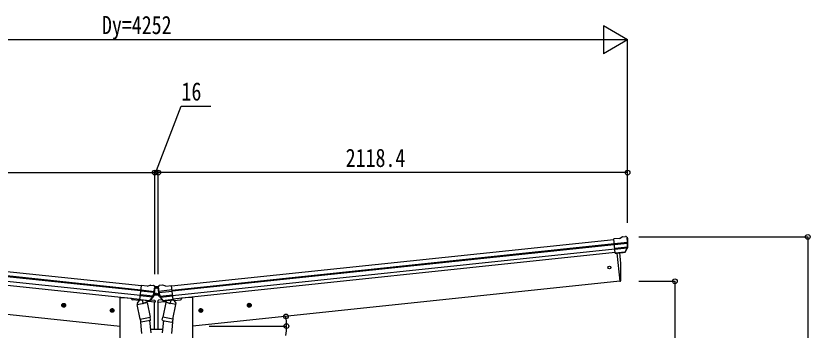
# Model space of a CAD drawing. Units: millimetres, scale not verified. Extents: x -10512 to 10512, y -7425 to 7425.
# Drawn here: x -6926 to -3341, y -1159 to 261 of the extents above; entities that cross this region are included whole.
import ezdxf
from ezdxf.enums import TextEntityAlignment as Align

# ---------------------------------------------------------------- set-up
doc = ezdxf.new("R2010")
doc.units = ezdxf.units.MM
doc.header["$LTSCALE"] = 30
for name, color, linetype in [('0-4_YKK_13', 4, 'Continuous'), ('0-5_YKK_A1', 4, 'Continuous'), ('0-6_YKK_D', 6, 'Continuous')]:
    doc.layers.add(name, color=color, linetype=linetype)
doc.styles.add('ＭＳ ゴシック', font='')
doc.styles.get('ＭＳ ゴシック').set_extended_font_data('MS Gothic')

msp = doc.modelspace()

# ---------------------------------------------------------------- linework, layer by layer
at = {"layer": '0-4_YKK_13'}
for p, q in [((-4201.07, -744.17), (-4227.59, -746.95)), ((-4220.81, -811.51), (-4227.59, -746.95)), ((-4174.75, -735.37), (-4174.75, -735.37)), ((-4171.09, -736.45), (-4171.09, -736.45)), ((-4171.09, -736.45), (-4166.77, -739.95)), ((-4166.77, -739.95), (-4165.91, -740.65)), ((-4164.52, -744.35), (-4164.83, -742.5)), ((-4225.43, -767.48), (-4165.69, -761.2)), ((-4165.21, -767.07), (-4224.82, -773.34)), ((-4166.05, -783.83), (-4223.08, -789.82)), ((-4167.44, -788.49), (-4222.62, -794.29)), ((-4176, -805.07), (-4166.55, -786.77)), ((-4174.95, -805.5), (-4164.83, -787.24)), ((-4177.45, -806.72), (-4220.83, -811.28)), ((-4220.81, -811.51), (-4210.86, -810.46)), ((-4213.92, -810.78), (-4200.53, -938.17)), ((-4210.86, -810.46), (-4210.59, -810.53)), ((-4210.59, -810.53), (-4185.26, -807.86)), ((-4185.26, -807.86), (-4185, -807.74)), ((-4185, -807.74), (-4177.31, -806.94)), ((-6366.56, -1021.3), (-6359.77, -956.75)), ((-6333.25, -959.54), (-6359.77, -956.75)), ((-6305.68, -956.4), (-6305.68, -956.4)), ((-6302.32, -958.23), (-6302.32, -958.23)), ((-6302.32, -958.23), (-6298.82, -962.55)), ((-6298.98, -962.35), (-6298.97, -962.28)), ((-6298.97, -962.28), (-6284.47, -962.28)), ((-6298.82, -962.55), (-6298.13, -963.41)), ((-6297.54, -967.31), (-6297.45, -965.44)), ((-6290.46, -967), (-6289.62, -967)), ((-6285.91, -967.31), (-6285.99, -965.44)), ((-6284.63, -962.55), (-6285.32, -963.41)), ((-6281.13, -958.23), (-6284.63, -962.55)), ((-6284.47, -962.35), (-6284.47, -962.28)), ((-6281.13, -958.23), (-6281.13, -958.23)), ((-6277.77, -956.4), (-6277.77, -956.4)), ((-6250.2, -959.54), (-6223.68, -956.75)), ((-6216.89, -1021.3), (-6223.68, -956.75)), ((-4200.53, -938.17), (-4198.48, -937.89)), ((-6307.25, -1005.61), (-6364.28, -999.62)), ((-6302.94, -989.4), (-6362.55, -983.13)), ((-6361.93, -977.28), (-6302.19, -983.56)), ((-6305.7, -1006.7), (-6300.56, -1000.78)), ((-6304.63, -1003.18), (-6301.69, -999.79)), ((-6300.56, -999.28), (-6298.8, -999.28)), ((-6283.26, -1000.78), (-6300.56, -1000.78)), ((-6300.22, -985.17), (-6300.22, -996.81)), ((-6298.51, -999.78), (-6300.22, -996.81)), ((-6298.51, -999.78), (-6284.94, -999.78)), ((-6290.46, -995.7), (-6289.62, -995.7)), ((-6284.94, -999.78), (-6283.22, -996.81)), ((-6284.65, -999.28), (-6283.26, -999.28)), ((-6277.54, -1007.36), (-6283.26, -1000.78)), ((-6283.22, -985.17), (-6283.22, -996.81)), ((-6278.63, -1003.82), (-6282.13, -999.79)), ((-6221.52, -977.28), (-6281.26, -983.56)), ((-6280.51, -989.4), (-6220.9, -983.13)), ((-6276.2, -1005.61), (-6219.17, -999.62)), ((-6404.8, -1014.36), (-6404.38, -1017.59)), ((-6370.68, -1024.98), (-6399.94, -1021.91)), ((-6378.77, -1043.37), (-6333.89, -1034.24)), ((-6367.32, -1019.91), (-6378.52, -1036.83)), ((-6378.52, -1036.83), (-6377.25, -1043.06)), ((-6366.39, -1019.72), (-6367.32, -1019.91)), ((-6366.56, -1021.3), (-6356.61, -1022.35)), ((-6323.16, -1025.64), (-6366.53, -1021.08)), ((-6309.57, -1009.88), (-6364.75, -1004.08)), ((-6363.01, -1021.77), (-6364.58, -1021.6)), ((-6325.47, -1025.71), (-6363.01, -1021.77)), ((-6356.87, -1022.8), (-6353.95, -1037.15)), ((-6356.61, -1022.35), (-6356.36, -1022.47)), ((-6356.36, -1022.47), (-6331.03, -1025.13)), ((-6327.73, -1028.04), (-6352.48, -1037.79)), ((-6336.07, -1031.32), (-6335.41, -1034.55)), ((-6333.89, -1034.24), (-6320.53, -1099.9)), ((-6331.03, -1025.13), (-6330.76, -1025.07)), ((-6330.76, -1025.07), (-6323.06, -1025.88)), ((-6296.93, -1032.74), (-6330.66, -1029.19)), ((-6327.26, -1026.18), (-6327.12, -1026.91)), ((-6323.91, -1025.88), (-6325.47, -1025.71)), ((-6321.39, -1024.32), (-6308.35, -1008.38)), ((-6320.45, -1024.96), (-6306.76, -1009.2)), ((-6317.34, -1021.54), (-6300.49, -1023.31)), ((-6297.83, -1025.9), (-6296.93, -1032.74)), ((-6285.62, -1025.9), (-6286.52, -1032.74)), ((-6286.52, -1032.74), (-6252.79, -1029.19)), ((-6266.11, -1021.54), (-6282.96, -1023.31)), ((-6263, -1024.96), (-6276.69, -1009.2)), ((-6262.06, -1024.32), (-6275.1, -1008.38)), ((-6273.88, -1009.88), (-6218.7, -1004.08)), ((-6249.56, -1034.24), (-6262.92, -1099.9)), ((-6252.69, -1025.07), (-6260.39, -1025.88)), ((-6260.29, -1025.64), (-6216.91, -1021.08)), ((-6259.54, -1025.88), (-6257.98, -1025.71)), ((-6257.98, -1025.71), (-6220.44, -1021.77)), ((-6256.18, -1026.18), (-6256.33, -1026.91)), ((-6255.72, -1028.04), (-6230.96, -1037.79)), ((-6252.42, -1025.13), (-6252.69, -1025.07)), ((-6227.09, -1022.47), (-6252.42, -1025.13)), ((-6204.68, -1043.37), (-6249.56, -1034.24)), ((-6247.38, -1031.32), (-6248.04, -1034.55)), ((-6226.58, -1022.8), (-6229.49, -1037.15)), ((-6226.84, -1022.35), (-6227.09, -1022.47)), ((-6216.89, -1021.3), (-6226.84, -1022.35)), ((-6220.44, -1021.77), (-6218.87, -1021.6)), ((-6217.06, -1019.72), (-6216.13, -1019.91)), ((-6216.13, -1019.91), (-6204.93, -1036.83)), ((-6212.77, -1024.98), (-6183.51, -1021.91)), ((-6204.93, -1036.83), (-6206.2, -1043.06)), ((-6178.65, -1014.36), (-6179.07, -1017.59)), ((-6365.41, -1109.03), (-6378.77, -1043.37)), ((-6218.04, -1109.03), (-6204.68, -1043.37)), ((-6365.85, -1106.89), (-6359.2, -1174.63)), ((-6365.41, -1109.03), (-6320.53, -1099.9)), ((-6365.4, -1109.03), (-6362.86, -1121.5)), ((-6318.05, -1112.14), (-6320.55, -1099.9)), ((-6265.39, -1112.14), (-6262.9, -1099.9)), ((-6218.04, -1109.03), (-6262.92, -1099.9)), ((-6217.6, -1106.89), (-6224.25, -1174.63)), ((-6218.05, -1109.03), (-6220.59, -1121.5)), ((-6319.6, -1114.5), (-6360.56, -1122.84)), ((-6322.94, -1115.18), (-6317.38, -1170.91)), ((-6318.27, -1113.54), (-6318.27, -1113.54)), ((-6260.51, -1115.18), (-6266.07, -1170.91)), ((-6265.18, -1113.54), (-6265.18, -1113.54)), ((-6263.85, -1114.5), (-6222.89, -1122.84)), ((-6264.51, -1155.3), (-6318.94, -1155.3))]:
    msp.add_line(p, q, dxfattribs=at)
for points in [[(-4201.07, -744.17), (-4189.47, -737.2), (-4189.47, -737.2)], [(-4188.24, -736.79), (-4188.24, -736.79), (-4174.75, -735.37)], [(-6333.25, -959.54), (-6320.46, -955.13), (-6320.46, -955.13)], [(-6319.17, -954.99), (-6319.17, -954.99), (-6305.68, -956.4)], [(-6292.98, -966.16), (-6293.82, -966.16), (-6293.82, -967), (-6292.98, -967)], [(-6291.3, -965.32), (-6291.3, -964.48), (-6292.14, -964.48), (-6292.14, -965.32)], [(-6292.14, -967.84), (-6292.14, -968.68), (-6291.3, -968.68), (-6291.3, -967.84)], [(-6289.62, -967), (-6289.62, -966.16), (-6290.46, -966.16)], [(-6264.28, -954.99), (-6264.28, -954.99), (-6277.77, -956.4)], [(-6250.2, -959.54), (-6262.99, -955.13), (-6262.99, -955.13)], [(-6292.98, -994.86), (-6293.82, -994.86), (-6293.82, -995.7), (-6292.98, -995.7)], [(-6291.3, -994.02), (-6291.3, -993.18), (-6292.14, -993.18), (-6292.14, -994.02)], [(-6292.14, -996.54), (-6292.14, -997.38), (-6291.3, -997.38), (-6291.3, -996.54)], [(-6289.62, -995.7), (-6289.62, -994.86), (-6290.46, -994.86)]]:
    msp.add_lwpolyline(points, dxfattribs=at)
for centre, radius in [((-4247.33, -875.62), 6.5), ((-6291.72, -966.58), 3.5), ((-6291.72, -995.28), 3.5)]:
    msp.add_circle(centre, radius, dxfattribs=at)
for centre, radius, start, end in [((-4187.92, -739.77), 3, 96.02369, 120.97631), ((-4174.23, -740.34), 5, 51.04426, 95.95574), ((-4358.07, -766), 192.44, 1.4271, 6.57578), ((-4365.41, -765.46), 202, 354.13916, 6), ((-4169.22, -785.39), 3, 332.69111, 354.20009), ((-4365.41, -765.46), 200.2, 354.20009, 359.53883), ((-4120.42, -759.09), 45.32, 182.67122, 185.64518), ((-4165.03, -768.41), 1.35, 95.1605, 97.91927), ((-4162.42, -766.85), 2.74, 179.02151, 184.43412), ((-4167.45, -785.78), 3, 331, 354.13916), ((-5095.14, -897.96), 900, 357.63919, 5.64986), ((-4177.57, -804.04), 2.99, 285.2717, 331.00739), ((-6319.48, -957.97), 3, 84.02369, 108.97631), ((-6498.43, -946.2), 202, 342.13916, 354), ((-6306.21, -961.38), 5, 39.04426, 83.95574), ((-6491.36, -948.25), 192.44, 349.4271, 354.57578), ((-6292.98, -965.32), 0.84, 270, 0), ((-6292.98, -967.84), 0.84, 0, 90), ((-6290.46, -965.32), 0.84, 180, 270), ((-6290.46, -967.84), 0.84, 90, 180), ((-6085.02, -946.2), 202, 186, 197.86084), ((-6092.08, -948.25), 192.44, 185.42422, 190.5729), ((-6277.24, -961.38), 5, 96.04426, 140.95574), ((-6263.97, -957.97), 3, 71.02369, 95.97631), ((-4198.9, -934.91), 3, 278, 357.63919), ((-6498.43, -946.2), 200.2, 342.20009, 347.53883), ((-6303.04, -990.75), 1.35, 83.1605, 85.91927), ((-6300.17, -989.77), 2.74, 167.02151, 172.43412), ((-6257.47, -990.91), 45.32, 170.67122, 173.64518), ((-6300.56, -1000.78), 1.5, 90, 139), ((-6292.98, -994.02), 0.84, 270, 0), ((-6292.98, -996.54), 0.84, 0, 90), ((-6290.46, -994.02), 0.84, 180, 270), ((-6290.46, -996.54), 0.84, 90, 180), ((-6283.26, -1000.78), 1.5, 41, 90), ((-6325.98, -990.91), 45.32, 6.35482, 9.32878), ((-6283.28, -989.77), 2.74, 7.56588, 12.97849), ((-6280.41, -990.75), 1.35, 94.08073, 96.8395), ((-6085.02, -946.2), 200.2, 192.46117, 197.79991), ((-6399.42, -1016.94), 5, 187.5, 264), ((-6364.52, -1021.11), 0.5, 228.73754, 264), ((-6357.46, -1022.96), 0.604, 15.29405, 86.90158), ((-6352.96, -1036.87), 1.03, 195.53431, 297.46103), ((-6328.1, -1027.11), 1, 291.5, 11.5), ((-6326.77, -1026.08), 0.5, 84, 191.5), ((-6323.86, -1025.38), 0.5, 264, 299.26246), ((-6322.71, -1022.99), 2.99, 273.2717, 319.00739), ((-6310.67, -1006.48), 3, 320.69111, 342.20009), ((-6309.02, -1007.23), 3, 319, 342.13916), ((-6300.8, -1026.3), 3, 7.5, 84), ((-6282.65, -1026.3), 3, 96, 172.5), ((-6274.43, -1007.23), 3, 197.86084, 221), ((-6272.78, -1006.48), 3, 197.79991, 219.30889), ((-6260.74, -1022.99), 2.99, 220.99261, 266.7283), ((-6259.59, -1025.38), 0.5, 240.73754, 276), ((-6256.67, -1026.08), 0.5, 348.5, 96), ((-6255.35, -1027.11), 1, 168.5, 248.5), ((-6230.49, -1036.87), 1.03, 242.53897, 344.46569), ((-6225.99, -1022.96), 0.604, 93.09842, 164.70595), ((-6218.92, -1021.11), 0.5, 276, 311.26246), ((-6184.03, -1016.94), 5, 276, 352.5), ((-6360.96, -1120.88), 2, 198.03157, 281.5), ((-6320, -1112.54), 2, 281.5, 330.09038), ((-6319.96, -1112.57), 1.95, 330.02234, 12.45983), ((-6263.49, -1112.57), 1.95, 167.54017, 209.97766), ((-6263.45, -1112.54), 2, 209.90962, 258.5), ((-6222.49, -1120.88), 2, 258.5, 341.96843)]:
    msp.add_arc(centre, radius, start, end, dxfattribs=at)
for centre, major_axis, ratio, start_param, end_param in [((-4166.78, -743.95), (-0.87, 5.91), 0.020485, 0.671432, 1.5691306), ((-4172.17, -739.43), (5.88, -1.31), 0.24881, 0.460585, 0.4641038), ((-4167.79, -742.98), (-2.34, 1.9), 0.995767, 3.9859716, 4.712389), ((-4363.1, -787.41), (-20.92, 199.05), 0.994373, 4.7113789, 4.7277536), ((-4177.77, -803.74), (-0.11, 3), 0.642905, 3.2459383, 4.203928), ((-4177.63, -803.95), (1.66, -2.51), 0.997631, 5.8041905, 5.8929484), ((-4177.7, -803.84), (3.53, -2.11), 0.650902, 5.2561448, 5.3289554), ((-4175.33, -803.49), (1.08, 3.13), 0.040856, 2.1135035, 2.1416249), ((-6299.67, -966.46), (0.38, 5.97), 0.020485, 0.671432, 1.5691306), ((-6304, -960.92), (5.48, -2.51), 0.24881, 0.460585, 0.4641038), ((-6300.46, -965.3), (-1.9, 2.34), 0.995767, 3.9859716, 4.712389), ((-6282.99, -965.3), (1.9, 2.34), 0.995767, 1.5707963, 2.2972137), ((-6279.45, -960.92), (-5.48, -2.51), 0.24881, 5.8190815, 5.8226003), ((-6283.78, -966.46), (-0.38, 5.97), 0.020485, 4.7140547, 5.6117533), ((-6500.74, -968.15), (20.92, 199.05), 0.994373, 4.7113789, 4.7277536), ((-6082.71, -968.15), (-20.92, 199.05), 0.994373, 1.5554317, 1.5718064), ((-6322.84, -1022.66), (0.51, 2.96), 0.642905, 3.2459383, 4.203928), ((-6322.76, -1022.89), (1.1, -2.8), 0.997631, 5.8041905, 5.8929484), ((-6322.8, -1022.76), (3.02, -2.79), 0.650902, 5.2561448, 5.3289554), ((-6320.41, -1022.91), (1.71, 2.84), 0.040856, 2.1135035, 2.1416249), ((-6263.04, -1022.91), (-1.71, 2.84), 0.040856, 4.1415604, 4.1696818), ((-6260.6, -1022.66), (-0.51, 2.96), 0.642905, 2.0792573, 3.037247), ((-6260.65, -1022.76), (-3.02, -2.79), 0.650902, 0.9542299, 1.0270405), ((-6260.69, -1022.89), (-1.1, -2.8), 0.997631, 0.3902369, 0.4789948)]:
    msp.add_ellipse(centre, major_axis=major_axis, ratio=ratio, start_param=start_param, end_param=end_param, dxfattribs=at)
at = {"layer": '0-5_YKK_A1'}
for p, q in [((-6359.98, -958.74), (-8356.07, -748.94)), ((-6223.47, -958.74), (-4227.38, -748.94)), ((-6362.4, -981.81), (-8358.49, -772.02)), ((-6361.97, -977.64), (-8358.05, -767.84)), ((-6221.48, -977.64), (-4225.39, -767.84)), ((-6221.05, -981.81), (-4224.96, -772.02)), ((-8362.34, -808.61), (-6366.25, -1018.41)), ((-6364.49, -1001.67), (-8360.58, -791.88)), ((-6218.95, -1001.67), (-4222.87, -791.88)), ((-4221.11, -808.61), (-6217.19, -1018.41)), ((-4213.92, -810.78), (-4200.53, -938.17)), ((-8382.92, -938.17), (-6455.57, -1140.75)), ((-4200.53, -938.17), (-6127.87, -1140.75)), ((-6716.66, -1042.16), (-6709.8, -1039.11)), ((-6711.63, -1056.52), (-6709.54, -1036.63)), ((-6709.8, -1039.11), (-6703.73, -1043.52)), ((-6455.87, -1011.75), (-6435.87, -1011.75)), ((-6455.57, -3440.75), (-6455.57, -1011.75)), ((-6435.57, -1011.75), (-6404.72, -1014.99)), ((-6300.07, -1155.3), (-6300.07, -1032.41)), ((-6283.37, -1155.3), (-6283.37, -1032.41)), ((-5873.65, -1039.11), (-5879.72, -1043.52)), ((-5871.82, -1056.52), (-5873.91, -1036.63)), ((-5866.79, -1042.16), (-5873.65, -1039.11)), ((-6720.53, -1045.53), (-6700.64, -1047.62)), ((-6704.51, -1050.99), (-6711.37, -1054.04)), ((-6703.73, -1043.52), (-6704.51, -1050.99)), ((-6501.74, -1068.52), (-6481.84, -1070.62)), ((-6497.86, -1065.16), (-6491.01, -1062.11)), ((-6492.84, -1079.51), (-6490.74, -1059.62)), ((-6485.72, -1073.98), (-6492.57, -1077.03)), ((-6491.01, -1062.11), (-6484.93, -1066.52)), ((-6484.93, -1066.52), (-6485.72, -1073.98)), ((-6081.71, -1068.52), (-6101.6, -1070.62)), ((-6092.44, -1062.11), (-6098.52, -1066.52)), ((-6098.52, -1066.52), (-6097.73, -1073.98)), ((-6097.73, -1073.98), (-6090.87, -1077.03)), ((-6090.61, -1079.51), (-6092.7, -1059.62)), ((-6085.59, -1065.16), (-6092.44, -1062.11)), ((-5862.92, -1045.53), (-5882.81, -1047.62)), ((-5879.72, -1043.52), (-5878.94, -1050.99)), ((-5878.94, -1050.99), (-5872.08, -1054.04))]:
    msp.add_line(p, q, dxfattribs=at)
for points in [[(-6127.87, -3440.75), (-6127.87, -1011.75), (-6147.87, -1011.75), (-6178.73, -1014.99)], [(-6711.37, -1054.04), (-6717.44, -1049.63), (-6716.66, -1042.16)], [(-6492.57, -1077.03), (-6498.65, -1072.62), (-6497.86, -1065.16)], [(-6090.87, -1077.03), (-6084.8, -1072.62), (-6085.59, -1065.16)], [(-5872.08, -1054.04), (-5866.01, -1049.63), (-5866.79, -1042.16)]]:
    msp.add_lwpolyline(points, dxfattribs=at)
for centre, radius in [((-6710.58, -1046.57), 8.5), ((-6710.58, -1046.57), 7.7), ((-5872.86, -1046.57), 8.5), ((-5872.86, -1046.57), 7.7), ((-6710.58, -1046.57), 6.5), ((-6491.79, -1069.57), 8.5), ((-6491.79, -1069.57), 7.7), ((-6491.79, -1069.57), 6.5), ((-6091.66, -1069.57), 8.5), ((-6091.66, -1069.57), 7.7), ((-6091.66, -1069.57), 6.5), ((-5872.86, -1046.57), 6.5)]:
    msp.add_circle(centre, radius, dxfattribs=at)
at = {"layer": '0-6_YKK_D'}
for p, q in [((-4165.49, 152.65), (-4273.74, 215.15)), ((-4273.74, 215.15), (-4273.74, 90.15)), ((-4290.49, 152.65), (-8292.96, 152.65)), ((-4165.49, 152.65), (-4382, 152.65)), ((-4165.49, 152.65), (-4273.74, 90.15)), ((-4165.49, -674.63), (-4165.49, 153.65)), ((-8417.96, -447.35), (-6299.57, -447.35)), ((-6299.72, -904.76), (-6299.72, -436.35)), ((-6299.72, -437.35), (-6283.73, -437.35)), ((-6299.57, -906.11), (-6299.57, -446.35)), ((-6283.87, -905.91), (-6283.87, -446.35)), ((-4165.49, -447.35), (-6283.87, -447.35)), ((-6283.73, -904.73), (-6283.73, -436.35)), ((-4165.49, -631.6), (-4165.49, -446.35)), ((-4113.66, -737.35), (-3350.8, -737.35)), ((-3351.8, -737.35), (-3351.8, -3140.75)), ((-4114.66, -938.17), (-3950.8, -938.17)), ((-3951.8, -938.17), (-3951.8, -3140.75)), ((-6053.51, -1140.75), (-5703.96, -1140.75))]:
    msp.add_line(p, q, dxfattribs=at)
msp.add_lwpolyline([(-6291.73, -437.35), (-6179.77, -147.35), (-6045.77, -147.35)], dxfattribs=at)
for centre in [(-6299.57, -447.35), (-6283.87, -447.35), (-4165.49, -447.35), (-3351.8, -737.35), (-3951.8, -938.17), (-5707.28, -1096.54), (-5704.96, -1140.75)]:
    msp.add_circle(centre, 10.62, dxfattribs=at)
for start, end in [(360, 6), (354.23974, 360)]:
    msp.add_arc((-6127.87, -1140.75), 422.91, start, end, dxfattribs=at)

# ---------------------------------------------------------------- texts
at = {"layer": '0-6_YKK_D', "style": 'ＭＳ ゴシック', "width": 0.8}
for s, p in [('Dy=4252', (-6537.72, 153.65)), ('16', (-6178.77, -146.35)), ('2118.4', (-5437.68, -446.35))]:
    msp.add_text(s, height=82.48, dxfattribs=at).set_placement(p, align=Align.BOTTOM_LEFT)

doc.saveas('drawing.dxf')
